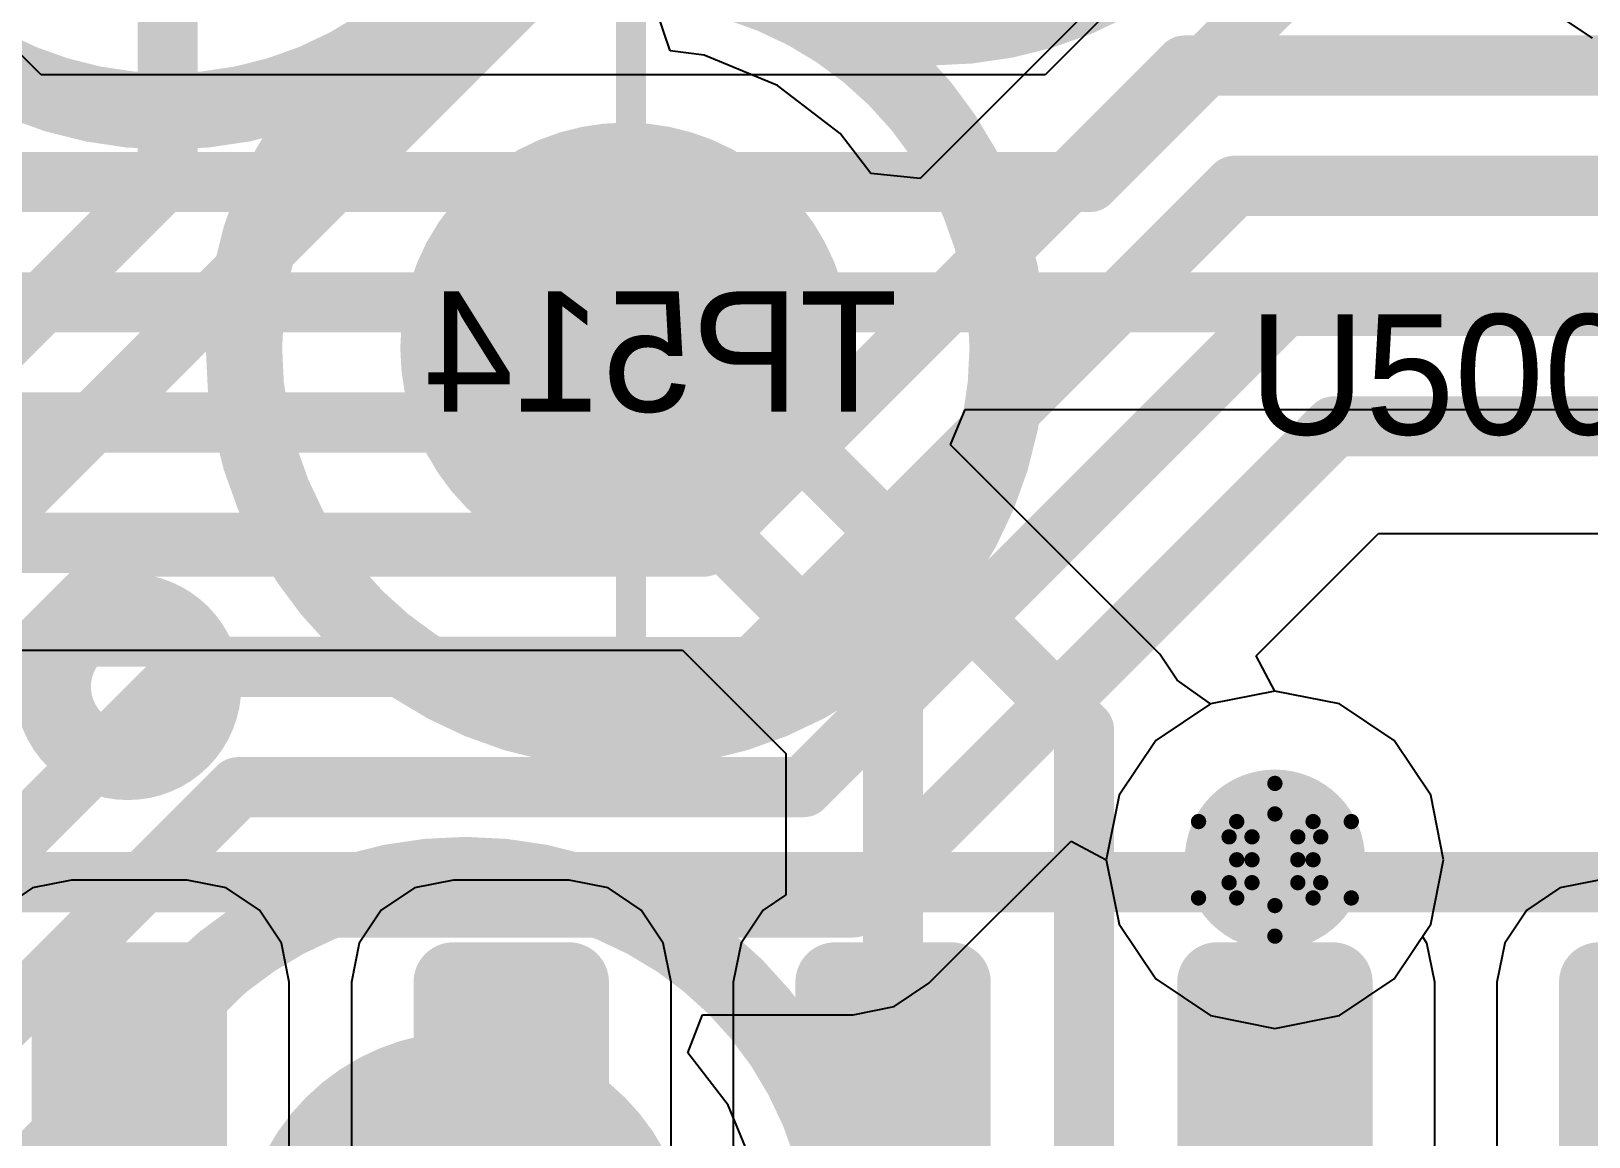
# Model space of a CAD drawing. Header units: millimetres. Extents: x 5 to 399, y 5 to 287.
# Drawn here: x 229.07 to 234.25, y 134.52 to 138.2 of the extents above; entities that cross this region are included whole.
import ezdxf

# ---------------------------------------------------------------- set-up
doc = ezdxf.new("R2010")
doc.units = ezdxf.units.MM
for name, color, linetype in [('BottomLayer', 5, 'Continuous'), ('BottomOverlay', 54, 'Continuous'), ('BottomPaste', 16, 'Continuous'), ('BottomSolder', 6, 'Continuous'), ('DrillDrawing', 1, 'Continuous'), ('DrillGuide', 244, 'Continuous'), ('Mechanical13', 56, 'Continuous'), ('MidLayer1', 16, 'Continuous'), ('MidLayer2', 76, 'Continuous'), ('MultiLayer', 9, 'Continuous'), ('TopLayer', 1, 'Continuous'), ('TopOverlay', 2, 'Continuous'), ('TopPaste', 8, 'Continuous'), ('TopSolder', 216, 'Continuous'), ('ViaHoleLayer', 16, 'Continuous')]:
    doc.layers.add(name, color=color, linetype=linetype)

# ---------------------------------------------------------------- blocks, each defined once
blk = doc.blocks.new('TP1_5MM_B_112')
at = {"layer": 'BottomLayer', "const_width": 0.75}
blk.add_lwpolyline([(-0.375, 0, 1), (0.375, 0, 1)], format="xyb", close=True, dxfattribs=at)
at = {"layer": 'BottomOverlay'}
for points, const_width in [([(1.27, 0, 1), (-1.27, 0, 1)], 0.254), ([(-1.3335, 0, 1), (-1.2065, 0, 1)], 0.127), ([(1.2065, 0, 1), (1.3335, 0, 1)], 0.127)]:
    blk.add_lwpolyline(points, format="xyb", close=True, dxfattribs=dict(at, const_width=const_width))
at = {"layer": 'BottomPaste', "const_width": 0.75}
blk.add_lwpolyline([(-0.375, 0, 1), (0.375, 0, 1)], format="xyb", close=True, dxfattribs=at)
at = {"layer": 'BottomSolder', "const_width": 0.75}
blk.add_lwpolyline([(-0.375, 0, 1), (0.375, 0, 1)], format="xyb", close=True, dxfattribs=at)
blk = doc.blocks.new('TP1_5MM_B_114')
at = {"layer": 'BottomLayer', "const_width": 0.75}
blk.add_lwpolyline([(-0.375, 0, 1), (0.375, 0, 1)], format="xyb", close=True, dxfattribs=at)
at = {"layer": 'BottomOverlay'}
for points, const_width in [([(1.27, 0, 1), (-1.27, 0, 1)], 0.254), ([(-1.3335, 0, 1), (-1.2065, 0, 1)], 0.127), ([(1.2065, 0, 1), (1.3335, 0, 1)], 0.127)]:
    blk.add_lwpolyline(points, format="xyb", close=True, dxfattribs=dict(at, const_width=const_width))
at = {"layer": 'BottomPaste', "const_width": 0.75}
blk.add_lwpolyline([(-0.375, 0, 1), (0.375, 0, 1)], format="xyb", close=True, dxfattribs=at)
at = {"layer": 'BottomSolder', "const_width": 0.75}
blk.add_lwpolyline([(-0.375, 0, 1), (0.375, 0, 1)], format="xyb", close=True, dxfattribs=at)
blk = doc.blocks.new('TP1_5MM_B_119')
at = {"layer": 'BottomLayer', "const_width": 0.75}
blk.add_lwpolyline([(-0.375, 0, 1), (0.375, 0, 1)], format="xyb", close=True, dxfattribs=at)
at = {"layer": 'BottomOverlay'}
for points, const_width in [([(1.27, 0, 1), (-1.27, 0, 1)], 0.254), ([(-1.3335, 0, 1), (-1.2065, 0, 1)], 0.127), ([(1.2065, 0, 1), (1.3335, 0, 1)], 0.127)]:
    blk.add_lwpolyline(points, format="xyb", close=True, dxfattribs=dict(at, const_width=const_width))
at = {"layer": 'BottomPaste', "const_width": 0.75}
blk.add_lwpolyline([(-0.375, 0, 1), (0.375, 0, 1)], format="xyb", close=True, dxfattribs=at)
at = {"layer": 'BottomSolder', "const_width": 0.75}
blk.add_lwpolyline([(-0.375, 0, 1), (0.375, 0, 1)], format="xyb", close=True, dxfattribs=at)
blk = doc.blocks.new('TP1_5MM_B_123')
at = {"layer": 'BottomLayer', "const_width": 0.75}
blk.add_lwpolyline([(-0.375, 0, 1), (0.375, 0, 1)], format="xyb", close=True, dxfattribs=at)
at = {"layer": 'BottomOverlay'}
for points, const_width in [([(1.27, 0, 1), (-1.27, 0, 1)], 0.254), ([(-1.3335, 0, 1), (-1.2065, 0, 1)], 0.127), ([(1.2065, 0, 1), (1.3335, 0, 1)], 0.127)]:
    blk.add_lwpolyline(points, format="xyb", close=True, dxfattribs=dict(at, const_width=const_width))
at = {"layer": 'BottomPaste', "const_width": 0.75}
blk.add_lwpolyline([(-0.375, 0, 1), (0.375, 0, 1)], format="xyb", close=True, dxfattribs=at)
at = {"layer": 'BottomSolder', "const_width": 0.75}
blk.add_lwpolyline([(-0.375, 0, 1), (0.375, 0, 1)], format="xyb", close=True, dxfattribs=at)
blk = doc.blocks.new('SOIC_16_293')
at = {"layer": 'TopLayer', "const_width": 0.0825}
for points in [[(-2.0737, 4.6375, 1), (-1.9913, 4.6375, 1)], [(-2.0737, 4.2525, 1), (-1.9913, 4.2525, 1)], [(-2.0737, 3.3675, 1), (-1.9913, 3.3675, 1)], [(-2.0737, 2.9825, 1), (-1.9913, 2.9825, 1)], [(-2.0737, 2.0975, 1), (-1.9913, 2.0975, 1)], [(-2.0737, 1.7125, 1), (-1.9913, 1.7125, 1)], [(-2.0737, 0.8275, 1), (-1.9913, 0.8275, 1)], [(-2.0737, 0.4425, 1), (-1.9913, 0.4425, 1)], [(-2.0737, -0.4425, 1), (-1.9913, -0.4425, 1)]]:
    blk.add_lwpolyline(points, format="xyb", close=True, dxfattribs=at)
at = {"layer": 'TopLayer'}
for points in [[(-3.3675, 4.72), (-3.3675, 4.17), (-2.0325, 4.72), (-2.0325, 4.17)], [(-3.45, 4.6375), (-3.45, 4.2525), (-1.95, 4.6375), (-1.95, 4.2525)], [(-3.3675, 3.45), (-3.3675, 2.9), (-2.0325, 3.45), (-2.0325, 2.9)], [(-3.45, 3.3675), (-3.45, 2.9825), (-1.95, 3.3675), (-1.95, 2.9825)], [(-3.3675, 2.18), (-3.3675, 1.63), (-2.0325, 2.18), (-2.0325, 1.63)], [(-3.45, 2.0975), (-3.45, 1.7125), (-1.95, 2.0975), (-1.95, 1.7125)], [(-3.3675, 0.91), (-3.3675, 0.36), (-2.0325, 0.91), (-2.0325, 0.36)], [(-3.45, 0.8275), (-3.45, 0.4425), (-1.95, 0.8275), (-1.95, 0.4425)], [(-3.3675, -0.36), (-3.3675, -0.91), (-2.0325, -0.36), (-2.0325, -0.91)]]:
    blk.add_solid(points, dxfattribs=at)
at = {"layer": 'TopOverlay', "const_width": 0.2}
blk.add_lwpolyline([(-1.7, 5.1), (-1.7, -5.1)], dxfattribs=at)
at = {"layer": 'TopOverlay'}
for points, const_width in [([(-0.8, 4.45, 1), (-1.3, 4.45, 1)], 0.254), ([(-1.3635, 4.45, 1), (-1.2365, 4.45, 1)], 0.127), ([(-0.8635, 4.45, 1), (-0.7365, 4.45, 1)], 0.127)]:
    blk.add_lwpolyline(points, format="xyb", close=True, dxfattribs=dict(at, const_width=const_width))
at = {"layer": 'TopPaste', "const_width": 0.0825}
for points in [[(-2.0737, 4.6375, 1), (-1.9913, 4.6375, 1)], [(-2.0737, 4.2525, 1), (-1.9913, 4.2525, 1)], [(-2.0737, 3.3675, 1), (-1.9913, 3.3675, 1)], [(-2.0737, 2.9825, 1), (-1.9913, 2.9825, 1)], [(-2.0737, 2.0975, 1), (-1.9913, 2.0975, 1)], [(-2.0737, 1.7125, 1), (-1.9913, 1.7125, 1)], [(-2.0737, 0.8275, 1), (-1.9913, 0.8275, 1)], [(-2.0737, 0.4425, 1), (-1.9913, 0.4425, 1)], [(-2.0737, -0.4425, 1), (-1.9913, -0.4425, 1)]]:
    blk.add_lwpolyline(points, format="xyb", close=True, dxfattribs=at)
at = {"layer": 'TopPaste'}
for points in [[(-3.3675, 4.72), (-3.3675, 4.17), (-2.0325, 4.72), (-2.0325, 4.17)], [(-3.45, 4.6375), (-3.45, 4.2525), (-1.95, 4.6375), (-1.95, 4.2525)], [(-3.3675, 3.45), (-3.3675, 2.9), (-2.0325, 3.45), (-2.0325, 2.9)], [(-3.45, 3.3675), (-3.45, 2.9825), (-1.95, 3.3675), (-1.95, 2.9825)], [(-3.3675, 2.18), (-3.3675, 1.63), (-2.0325, 2.18), (-2.0325, 1.63)], [(-3.45, 2.0975), (-3.45, 1.7125), (-1.95, 2.0975), (-1.95, 1.7125)], [(-3.3675, 0.91), (-3.3675, 0.36), (-2.0325, 0.91), (-2.0325, 0.36)], [(-3.45, 0.8275), (-3.45, 0.4425), (-1.95, 0.8275), (-1.95, 0.4425)], [(-3.3675, -0.36), (-3.3675, -0.91), (-2.0325, -0.36), (-2.0325, -0.91)]]:
    blk.add_solid(points, dxfattribs=at)
at = {"layer": 'TopSolder', "const_width": 0.1325}
for points in [[(-2.0987, 4.6375, 1), (-1.9663, 4.6375, 1)], [(-2.0987, 4.2525, 1), (-1.9663, 4.2525, 1)], [(-2.0987, 3.3675, 1), (-1.9663, 3.3675, 1)], [(-2.0987, 2.9825, 1), (-1.9663, 2.9825, 1)], [(-2.0987, 2.0975, 1), (-1.9663, 2.0975, 1)], [(-2.0987, 1.7125, 1), (-1.9663, 1.7125, 1)], [(-2.0987, 0.8275, 1), (-1.9663, 0.8275, 1)], [(-2.0987, 0.4425, 1), (-1.9663, 0.4425, 1)], [(-2.0987, -0.4425, 1), (-1.9663, -0.4425, 1)]]:
    blk.add_lwpolyline(points, format="xyb", close=True, dxfattribs=at)
at = {"layer": 'TopSolder'}
for points in [[(-3.3675, 4.77), (-3.3675, 4.12), (-2.0325, 4.77), (-2.0325, 4.12)], [(-3.5, 4.6375), (-3.5, 4.2525), (-1.9, 4.6375), (-1.9, 4.2525)], [(-3.3675, 3.5), (-3.3675, 2.85), (-2.0325, 3.5), (-2.0325, 2.85)], [(-3.5, 3.3675), (-3.5, 2.9825), (-1.9, 3.3675), (-1.9, 2.9825)], [(-3.3675, 2.23), (-3.3675, 1.58), (-2.0325, 2.23), (-2.0325, 1.58)], [(-3.5, 2.0975), (-3.5, 1.7125), (-1.9, 2.0975), (-1.9, 1.7125)], [(-3.3675, 0.96), (-3.3675, 0.31), (-2.0325, 0.96), (-2.0325, 0.31)], [(-3.5, 0.8275), (-3.5, 0.4425), (-1.9, 0.8275), (-1.9, 0.4425)], [(-3.3675, -0.31), (-3.3675, -0.96), (-2.0325, -0.31), (-2.0325, -0.96)]]:
    blk.add_solid(points, dxfattribs=at)

msp = doc.modelspace()

# ---------------------------------------------------------------- linework, layer by layer
at = {"layer": 'BottomLayer'}
for p, q in [((232.6555, 138.3349), (232.0277, 137.7071)), ((231.1962, 138.132), (231.1507, 138.2661)), ((231.3098, 138.1171), (231.1962, 138.132)), ((231.5531, 138.0163), (231.3098, 138.1171)), ((231.762, 137.856), (231.5531, 138.0163)), ((231.864, 137.7231), (231.762, 137.856)), ((232.0277, 137.7071), (231.864, 137.7231)), ((233.1459, 136.1189), (233.5527, 136.5257)), ((233.5527, 136.5257), (235.2844, 136.5257)), ((233.2078, 136.0018), (233.1459, 136.1189)), ((233.4224, 135.9591), (233.2078, 136.0018)), ((233.6043, 135.8375), (233.4224, 135.9591)), ((233.7259, 135.6556), (233.6043, 135.8375)), ((233.7686, 135.441), (233.7259, 135.6556)), ((232.057, 135.0301), (232.5298, 135.5029)), ((232.5298, 135.5029), (232.647, 135.441)), ((232.647, 135.441), (232.6897, 135.2264)), ((233.7259, 135.2264), (233.7686, 135.441)), ((232.6897, 135.2264), (232.8113, 135.0445)), ((233.6043, 135.0445), (233.7259, 135.2264)), ((231.9413, 134.9527), (232.057, 135.0301)), ((232.8113, 135.0445), (232.9932, 134.9229)), ((233.4224, 134.9229), (233.6043, 135.0445)), ((231.2554, 134.7985), (231.3037, 134.9255)), ((231.3037, 134.9255), (231.8047, 134.9255)), ((231.8047, 134.9255), (231.9413, 134.9527)), ((232.9932, 134.9229), (233.2078, 134.8802)), ((233.2078, 134.8802), (233.4224, 134.9229)), ((231.3889, 134.6245), (231.2554, 134.7985)), ((231.4897, 134.3812), (231.3889, 134.6245))]:
    msp.add_line(p, q, dxfattribs=at)
at = {"layer": 'BottomLayer', "const_width": 0.2}
for points in [[(226.6241, 134.2442), (232.1664, 139.7865)], [(229.5248, 137.7106), (229.5248, 139.2002)], [(231.3076, 136.4824), (232.9078, 138.0826)], [(232.9078, 138.0826), (234.7873, 138.0826)], [(226.4584, 134.6442), (229.5248, 137.7106)], [(231.4733, 136.0824), (233.0735, 137.6826)], [(233.0735, 137.6826), (234.953, 137.6826)], [(231.639, 135.6824), (233.2392, 137.2826)], [(233.2392, 137.2826), (235.1187, 137.2826)], [(231.8047, 135.2824), (233.4049, 136.8826)], [(233.4049, 136.8826), (235.2844, 136.8826)], [(226.7898, 133.8442), (229.4279, 136.4824)], [(229.4279, 136.4824), (231.3076, 136.4824)], [(226.9554, 133.4442), (229.5936, 136.0824)], [(229.5936, 136.0824), (231.4733, 136.0824)], [(227.1211, 133.0442), (229.7593, 135.6824)], [(229.7593, 135.6824), (231.639, 135.6824)], [(227.2868, 132.6442), (229.925, 135.2824)], [(229.925, 135.2824), (231.8047, 135.2824)]]:
    msp.add_lwpolyline(points, dxfattribs=at)
at = {"layer": 'BottomLayer'}
for points, const_width in [([(232.8578, 138.0826, 1), (232.9578, 138.0826, 1)], 0.1), ([(232.8578, 138.0826, 1), (232.9578, 138.0826, 1)], 0.1), ([(229.4748, 137.7106, 1), (229.5748, 137.7106, 1)], 0.1), ([(229.4748, 137.7106, 1), (229.5748, 137.7106, 1)], 0.1), ([(233.0235, 137.6826, 1), (233.1235, 137.6826, 1)], 0.1), ([(233.0235, 137.6826, 1), (233.1235, 137.6826, 1)], 0.1), ([(233.1892, 137.2826, 1), (233.2892, 137.2826, 1)], 0.1), ([(233.1892, 137.2826, 1), (233.2892, 137.2826, 1)], 0.1), ([(233.3549, 136.8826, 1), (233.4549, 136.8826, 1)], 0.1), ([(233.3549, 136.8826, 1), (233.4549, 136.8826, 1)], 0.1), ([(229.3779, 136.4824, 1), (229.4779, 136.4824, 1)], 0.1), ([(229.3779, 136.4824, 1), (229.4779, 136.4824, 1)], 0.1), ([(231.2576, 136.4824, 1), (231.3576, 136.4824, 1)], 0.1), ([(231.2576, 136.4824, 1), (231.3576, 136.4824, 1)], 0.1), ([(229.5436, 136.0824, 1), (229.6436, 136.0824, 1)], 0.1), ([(229.5436, 136.0824, 1), (229.6436, 136.0824, 1)], 0.1), ([(231.4233, 136.0824, 1), (231.5233, 136.0824, 1)], 0.1), ([(231.4233, 136.0824, 1), (231.5233, 136.0824, 1)], 0.1), ([(229.7093, 135.6824, 1), (229.8093, 135.6824, 1)], 0.1), ([(229.7093, 135.6824, 1), (229.8093, 135.6824, 1)], 0.1), ([(231.589, 135.6824, 1), (231.689, 135.6824, 1)], 0.1), ([(231.589, 135.6824, 1), (231.689, 135.6824, 1)], 0.1), ([(233.0578, 135.441, 1), (233.3578, 135.441, 1)], 0.3), ([(229.875, 135.2824, 1), (229.975, 135.2824, 1)], 0.1), ([(229.875, 135.2824, 1), (229.975, 135.2824, 1)], 0.1), ([(231.7547, 135.2824, 1), (231.8547, 135.2824, 1)], 0.1), ([(231.7547, 135.2824, 1), (231.8547, 135.2824, 1)], 0.1)]:
    msp.add_lwpolyline(points, format="xyb", close=True, dxfattribs=dict(at, const_width=const_width))
at = {"layer": 'DrillDrawing', "const_width": 0.0508}
for points in [[(233.0808, 135.568), (233.2078, 135.695)], [(233.2078, 135.695), (233.3348, 135.568)], [(232.9538, 135.568), (233.0808, 135.441)], [(232.9538, 135.568), (233.0808, 135.568)], [(233.1316, 135.5172), (233.2078, 135.5934)], [(233.2078, 135.5934), (233.284, 135.5172)], [(233.3348, 135.568), (233.4618, 135.568)], [(233.3348, 135.441), (233.4618, 135.568)], [(233.0554, 135.5172), (233.1316, 135.441)], [(233.0554, 135.5172), (233.1316, 135.5172)], [(233.284, 135.5172), (233.3602, 135.5172)], [(233.284, 135.441), (233.3602, 135.5172)], [(232.9538, 135.314), (233.0808, 135.441)], [(233.0554, 135.3648), (233.1316, 135.441)], [(233.284, 135.441), (233.3602, 135.3648)], [(233.3348, 135.441), (233.4618, 135.314)], [(233.0554, 135.3648), (233.1316, 135.3648)], [(233.1316, 135.3648), (233.2078, 135.2886)], [(233.2078, 135.2886), (233.284, 135.3648)], [(233.284, 135.3648), (233.3602, 135.3648)], [(232.9538, 135.314), (233.0808, 135.314)], [(233.0808, 135.314), (233.2078, 135.187)], [(233.2078, 135.187), (233.3348, 135.314)], [(233.3348, 135.314), (233.4618, 135.314)]]:
    msp.add_lwpolyline(points, dxfattribs=at)
at = {"layer": 'DrillDrawing', "const_width": 0.0254}
for points in [[(233.1951, 135.695, 1), (233.2205, 135.695, 1)], [(233.1951, 135.695, 1), (233.2205, 135.695, 1)], [(232.9411, 135.568, 1), (232.9665, 135.568, 1)], [(232.9411, 135.568, 1), (232.9665, 135.568, 1)], [(233.0681, 135.568, 1), (233.0935, 135.568, 1)], [(233.0681, 135.568, 1), (233.0935, 135.568, 1)], [(233.1951, 135.5934, 1), (233.2205, 135.5934, 1)], [(233.1951, 135.5934, 1), (233.2205, 135.5934, 1)], [(233.3221, 135.568, 1), (233.3475, 135.568, 1)], [(233.3221, 135.568, 1), (233.3475, 135.568, 1)], [(233.4491, 135.568, 1), (233.4745, 135.568, 1)], [(233.4491, 135.568, 1), (233.4745, 135.568, 1)], [(233.0427, 135.5172, 1), (233.0681, 135.5172, 1)], [(233.0427, 135.5172, 1), (233.0681, 135.5172, 1)], [(233.1189, 135.5172, 1), (233.1443, 135.5172, 1)], [(233.1189, 135.5172, 1), (233.1443, 135.5172, 1)], [(233.2713, 135.5172, 1), (233.2967, 135.5172, 1)], [(233.2713, 135.5172, 1), (233.2967, 135.5172, 1)], [(233.3475, 135.5172, 1), (233.3729, 135.5172, 1)], [(233.3475, 135.5172, 1), (233.3729, 135.5172, 1)], [(233.0681, 135.441, 1), (233.0935, 135.441, 1)], [(233.0681, 135.441, 1), (233.0935, 135.441, 1)], [(233.1189, 135.441, 1), (233.1443, 135.441, 1)], [(233.1189, 135.441, 1), (233.1443, 135.441, 1)], [(233.2713, 135.441, 1), (233.2967, 135.441, 1)], [(233.2713, 135.441, 1), (233.2967, 135.441, 1)], [(233.3221, 135.441, 1), (233.3475, 135.441, 1)], [(233.3221, 135.441, 1), (233.3475, 135.441, 1)], [(233.0427, 135.3648, 1), (233.0681, 135.3648, 1)], [(233.0427, 135.3648, 1), (233.0681, 135.3648, 1)], [(233.1189, 135.3648, 1), (233.1443, 135.3648, 1)], [(233.1189, 135.3648, 1), (233.1443, 135.3648, 1)], [(233.2713, 135.3648, 1), (233.2967, 135.3648, 1)], [(233.2713, 135.3648, 1), (233.2967, 135.3648, 1)], [(233.3475, 135.3648, 1), (233.3729, 135.3648, 1)], [(233.3475, 135.3648, 1), (233.3729, 135.3648, 1)], [(232.9411, 135.314, 1), (232.9665, 135.314, 1)], [(232.9411, 135.314, 1), (232.9665, 135.314, 1)], [(233.0681, 135.314, 1), (233.0935, 135.314, 1)], [(233.0681, 135.314, 1), (233.0935, 135.314, 1)], [(233.3221, 135.314, 1), (233.3475, 135.314, 1)], [(233.3221, 135.314, 1), (233.3475, 135.314, 1)], [(233.4491, 135.314, 1), (233.4745, 135.314, 1)], [(233.4491, 135.314, 1), (233.4745, 135.314, 1)], [(233.1951, 135.2886, 1), (233.2205, 135.2886, 1)], [(233.1951, 135.2886, 1), (233.2205, 135.2886, 1)], [(233.1951, 135.187, 1), (233.2205, 135.187, 1)], [(233.1951, 135.187, 1), (233.2205, 135.187, 1)]]:
    msp.add_lwpolyline(points, format="xyb", close=True, dxfattribs=at)
at = {"layer": 'DrillGuide', "const_width": 0.125}
msp.add_lwpolyline([(233.1453, 135.441, 1), (233.2703, 135.441, 1)], format="xyb", close=True, dxfattribs=at)
at = {"layer": 'Mechanical13', "const_width": 0.1}
for points in [[(231.0664, 136.1328), (231.0664, 142.3328)], [(227.4664, 136.1328), (231.0664, 136.1328)]]:
    msp.add_lwpolyline(points, dxfattribs=at)
at = {"layer": 'Mechanical13', "const_width": 0.05}
msp.add_lwpolyline([(231.0414, 136.1328, 1), (231.0914, 136.1328, 1)], format="xyb", close=True, dxfattribs=at)
msp.add_lwpolyline([(231.0414, 136.1328, 1), (231.0914, 136.1328, 1)], format="xyb", close=True, dxfattribs=at)
at = {"layer": 'MidLayer1'}
for p, q in [((233.2078, 136.0018), (232.9932, 135.9591)), ((233.4224, 135.9591), (233.2078, 136.0018)), ((232.9932, 135.9591), (232.8113, 135.8375)), ((233.6043, 135.8375), (233.4224, 135.9591)), ((232.8113, 135.8375), (232.6897, 135.6556)), ((233.7259, 135.6556), (233.6043, 135.8375)), ((232.6897, 135.6556), (232.647, 135.441)), ((233.7686, 135.441), (233.7259, 135.6556)), ((232.647, 135.441), (232.6897, 135.2264)), ((233.7259, 135.2264), (233.7686, 135.441)), ((232.6897, 135.2264), (232.8113, 135.0445)), ((233.6043, 135.0445), (233.7259, 135.2264)), ((232.8113, 135.0445), (232.9932, 134.9229)), ((233.4224, 134.9229), (233.6043, 135.0445)), ((232.9932, 134.9229), (233.2078, 134.8802)), ((233.2078, 134.8802), (233.4224, 134.9229))]:
    msp.add_line(p, q, dxfattribs=at)
at = {"layer": 'MidLayer1', "const_width": 0.3}
msp.add_lwpolyline([(233.0578, 135.441, 1), (233.3578, 135.441, 1)], format="xyb", close=True, dxfattribs=at)
at = {"layer": 'MidLayer2'}
msp.add_line((234.0813, 138.2957), (234.2632, 138.1741), dxfattribs=at)
at = {"layer": 'MidLayer2', "const_width": 0.3}
msp.add_lwpolyline([(233.0578, 135.441, 1), (233.3578, 135.441, 1)], format="xyb", close=True, dxfattribs=at)
at = {"layer": 'MultiLayer', "const_width": 0.3}
msp.add_lwpolyline([(233.0578, 135.441, 1), (233.3578, 135.441, 1)], format="xyb", close=True, dxfattribs=at)
at = {"layer": 'TopLayer'}
for p, q in [((232.8509, 138.459), (232.444, 138.0521)), ((229.1042, 138.0521), (228.9991, 138.1571)), ((232.444, 138.0521), (229.1042, 138.0521)), ((232.1293, 136.821), (232.1779, 136.9383)), ((232.1779, 136.9383), (234.525, 136.9383)), ((232.8251, 136.1251), (232.1293, 136.821)), ((228.5596, 136.1383), (231.2369, 136.1383)), ((231.2369, 136.1383), (231.5809, 135.7943)), ((232.8832, 136.0383), (232.8251, 136.1251)), ((232.9932, 135.9591), (232.8832, 136.0383)), ((233.2078, 136.0018), (232.9932, 135.9591)), ((233.4224, 135.9591), (233.2078, 136.0018)), ((233.6043, 135.8375), (233.4224, 135.9591)), ((231.5809, 135.7943), (231.5809, 135.3242)), ((233.7259, 135.6556), (233.6043, 135.8375)), ((233.7686, 135.441), (233.7259, 135.6556)), ((233.7259, 135.2264), (233.7686, 135.441)), ((229.0756, 135.3473), (228.9656, 135.2738)), ((229.2053, 135.3731), (229.0756, 135.3473)), ((229.5903, 135.3731), (229.2053, 135.3731)), ((229.72, 135.3473), (229.5903, 135.3731)), ((229.83, 135.2738), (229.72, 135.3473)), ((230.3456, 135.3473), (230.2356, 135.2738)), ((230.4753, 135.3731), (230.3456, 135.3473)), ((230.8603, 135.3731), (230.4753, 135.3731)), ((230.99, 135.3473), (230.8603, 135.3731)), ((231.1, 135.2738), (230.99, 135.3473)), ((234.1556, 135.3473), (234.0456, 135.2738)), ((234.2853, 135.3731), (234.1556, 135.3473)), ((231.5809, 135.3242), (231.5056, 135.2738)), ((229.9035, 135.1638), (229.83, 135.2738)), ((230.2356, 135.2738), (230.1621, 135.1638)), ((231.1735, 135.1638), (231.1, 135.2738)), ((231.5056, 135.2738), (231.4321, 135.1638)), ((233.6988, 135.1859), (233.7259, 135.2264)), ((234.0456, 135.2738), (233.9721, 135.1638)), ((233.7135, 135.1638), (233.6988, 135.1859)), ((229.9293, 135.0341), (229.9035, 135.1638)), ((230.1621, 135.1638), (230.1363, 135.0341)), ((231.1993, 135.0341), (231.1735, 135.1638)), ((231.4321, 135.1638), (231.4063, 135.0341)), ((233.7393, 135.0341), (233.7135, 135.1638)), ((233.9721, 135.1638), (233.9463, 135.0341)), ((229.9293, 133.6991), (229.9293, 135.0341)), ((230.1363, 135.0341), (230.1363, 133.6991)), ((231.1993, 133.9227), (231.1993, 135.0341)), ((231.4063, 135.0341), (231.4063, 133.9579)), ((233.7393, 133.6991), (233.7393, 135.0341)), ((233.9463, 135.0341), (233.9463, 133.6991))]:
    msp.add_line(p, q, dxfattribs=at)
for points, const_width in [([(232.5918, 137.6952), (233.2078, 138.3112)], 0.2), ([(228.9564, 137.6952), (232.5918, 137.6952)], 0.2), ([(227.7976, 137.2952), (234.525, 137.2952)], 0.2), ([(228.2461, 136.8952), (231.5504, 136.8952)], 0.2), ([(231.5504, 136.8952), (232.5728, 135.8728)], 0.2), ([(228.4118, 136.4952), (231.3847, 136.4952)], 0.2), ([(231.3847, 136.4952), (231.9378, 135.9421)], 0.2), ([(231.9378, 134.3666), (231.9378, 135.9421)], 0.2), ([(232.5728, 133.6007), (232.5728, 135.8728)], 0.2), ([(233.2078, 134.3666), (233.2078, 135.441)], 0.25)]:
    msp.add_lwpolyline(points, dxfattribs=dict(at, const_width=const_width))
for points, const_width in [([(232.5418, 137.6952, 1), (232.6418, 137.6952, 1)], 0.1), ([(232.5418, 137.6952, 1), (232.6418, 137.6952, 1)], 0.1), ([(231.5004, 136.8952, 1), (231.6004, 136.8952, 1)], 0.1), ([(231.5004, 136.8952, 1), (231.6004, 136.8952, 1)], 0.1), ([(231.3347, 136.4952, 1), (231.4347, 136.4952, 1)], 0.1), ([(231.3347, 136.4952, 1), (231.4347, 136.4952, 1)], 0.1), ([(231.8878, 135.9421, 1), (231.9878, 135.9421, 1)], 0.1), ([(231.8878, 135.9421, 1), (231.9878, 135.9421, 1)], 0.1), ([(232.5228, 135.8728, 1), (232.6228, 135.8728, 1)], 0.1), ([(232.5228, 135.8728, 1), (232.6228, 135.8728, 1)], 0.1), ([(233.0578, 135.441, 1), (233.3578, 135.441, 1)], 0.3), ([(233.1453, 135.441, 1), (233.2703, 135.441, 1)], 0.125)]:
    msp.add_lwpolyline(points, format="xyb", close=True, dxfattribs=dict(at, const_width=const_width))
at = {"layer": 'ViaHoleLayer', "const_width": 0.125}
msp.add_lwpolyline([(233.1453, 135.441, 1), (233.2703, 135.441, 1)], format="xyb", close=True, dxfattribs=at)

# ---------------------------------------------------------------- block references
for name, p in [('TP1_5MM_B_119', (232.0648, 139.4796)), ('TP1_5MM_B_114', (229.5248, 139.2002)), ('TP1_5MM_B_112', (231.0488, 137.1428))]:
    msp.add_blockref(name, p)
at = {"rotation": 90}
for name, p in [('SOIC_16_293', (233.8428, 137.0666)), ('TP1_5MM_B_123', (230.5154, 134.1202))]:
    msp.add_blockref(name, p, dxfattribs=at)

# ---------------------------------------------------------------- texts
at = {"layer": 'BottomOverlay', "text_generation_flag": 2}
msp.add_text('TP514', height=0.4, dxfattribs=at).set_placement((231.9528, 136.9314))
at = {"layer": 'TopOverlay'}
msp.add_text('U500', height=0.4, dxfattribs=at).set_placement((233.1212, 136.8552))

doc.saveas('drawing.dxf')
